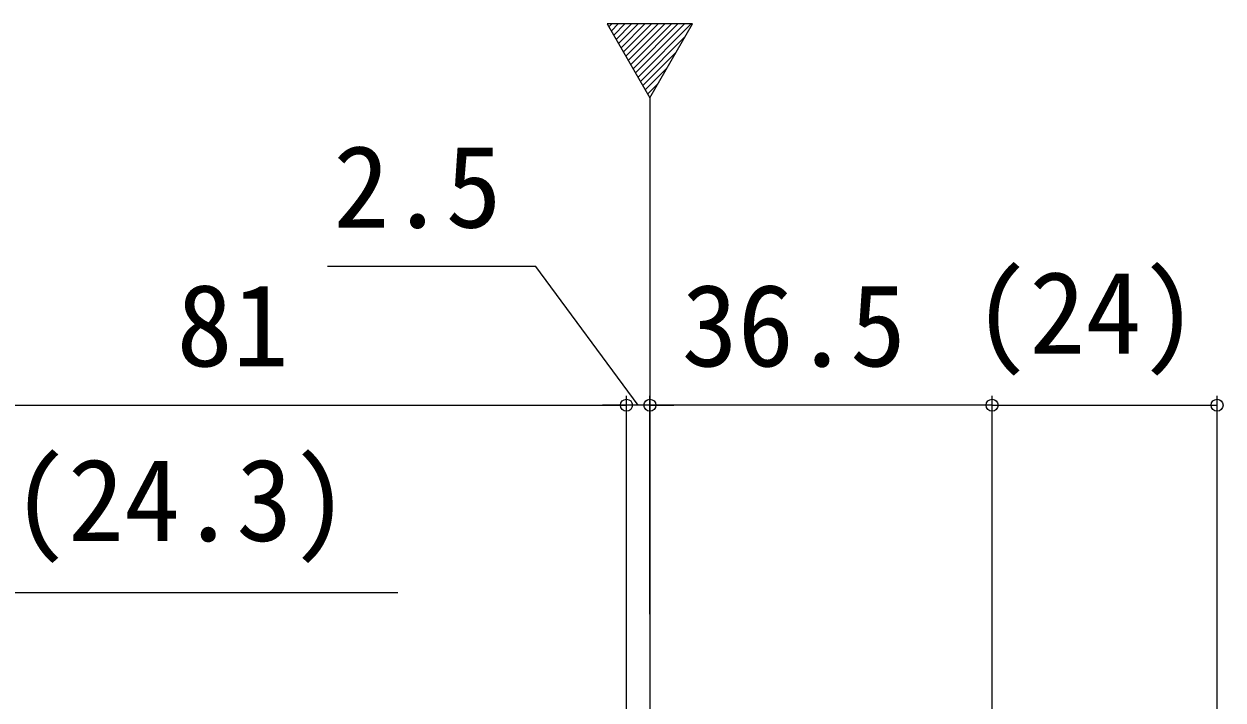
# Model space of a CAD drawing. Units: millimetres, scale not verified. Extents: x -525 to 525, y -783 to 779.
# Drawn here: x -217.2 to -89.3, y 443.9 to 516.1 of the extents above; entities that cross this region are included whole.
import ezdxf
from ezdxf.enums import TextEntityAlignment as Align

# ---------------------------------------------------------------- set-up
doc = ezdxf.new("R2010")
doc.units = ezdxf.units.MM
doc.header["$LTSCALE"] = 4
doc.layers.add('0-4_YKK_12', color=2, linetype='Continuous')
doc.layers.add('0-6_YKK_D', color=6, linetype='Continuous')
doc.styles.add('ＭＳ ゴシック', font='')
doc.styles.get('ＭＳ ゴシック').set_extended_font_data('MS Gothic')

msp = doc.modelspace()

# ---------------------------------------------------------------- linework, layer by layer
at = {"layer": '0-4_YKK_12'}
for p, q in [((-154.824, 515.771), (-154.528, 516.067)), ((-154.566, 515.322), (-153.821, 516.067)), ((-154.307, 514.874), (-153.114, 516.067)), ((-154.048, 514.426), (-152.407, 516.067)), ((-153.789, 513.977), (-151.699, 516.067)), ((-153.53, 513.529), (-150.992, 516.067)), ((-153.272, 513.081), (-150.285, 516.067)), ((-153.013, 512.633), (-149.578, 516.067)), ((-152.754, 512.184), (-148.871, 516.067)), ((-152.495, 511.736), (-148.164, 516.067)), ((-152.236, 511.288), (-147.457, 516.067)), ((-151.977, 510.839), (-146.75, 516.067)), ((-151.719, 510.391), (-146.043, 516.067)), ((-151.46, 509.943), (-146.677, 514.726)), ((-151.201, 509.495), (-147.643, 513.053)), ((-150.942, 509.046), (-148.609, 511.38)), ((-150.683, 508.598), (-149.575, 509.707)), ((-150.449, 508.192), (-150.449, -227.946))]:
    msp.add_line(p, q, dxfattribs=at)
msp.add_lwpolyline([(-154.996, 516.067), (-150.449, 508.192), (-145.902, 516.067)], close=True, dxfattribs=at)
at = {"layer": '0-6_YKK_D'}
for p, q in [((-152.949, 429.371), (-152.949, 476.371)), ((-152.949, 339.371), (-152.949, 476.371)), ((-150.449, 453.074), (-150.449, 476.371)), ((-150.449, 453.074), (-150.449, 476.371)), ((-113.949, 337.371), (-113.949, 476.371)), ((-113.949, 337.371), (-113.949, 476.371)), ((-89.949, 342.371), (-89.949, 476.371)), ((-233.949, 475.371), (-152.949, 475.371)), ((-152.949, 475.371), (-155.499, 475.371)), ((-150.449, 475.371), (-152.949, 475.371)), ((-150.449, 475.371), (-152.949, 475.371)), ((-113.949, 475.371), (-150.449, 475.371)), ((-150.449, 475.371), (-147.899, 475.371)), ((-113.949, 475.371), (-89.949, 475.371))]:
    msp.add_line(p, q, dxfattribs=at)
for points in [[(-151.699, 475.371), (-162.607, 490.184), (-184.835, 490.184)], [(-246.249, 455.371), (-221.949, 455.371), (-177.331, 455.371)]]:
    msp.add_lwpolyline(points, dxfattribs=at)
for centre in [(-152.949, 475.371), (-152.949, 475.371), (-150.449, 475.371), (-150.449, 475.371), (-113.949, 475.371), (-113.949, 475.371), (-89.949, 475.371)]:
    msp.add_circle(centre, 0.637, dxfattribs=at)

# ---------------------------------------------------------------- texts
at = {"layer": '0-6_YKK_D', "style": 'ＭＳ ゴシック'}
for s, p in [('2.5', (-184.221, 491.684)), ('(24)', (-115.96, 478.235)), ('81', (-200.949, 476.871)), ('36.5', (-147.063, 476.871)), ('(24.3)', (-218.513, 458.235))]:
    msp.add_text(s, height=8.798, dxfattribs=at).set_placement(p, align=Align.BOTTOM_LEFT)

doc.saveas('drawing.dxf')
